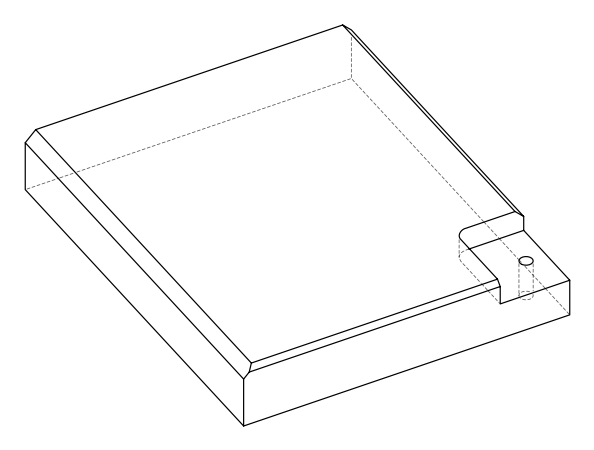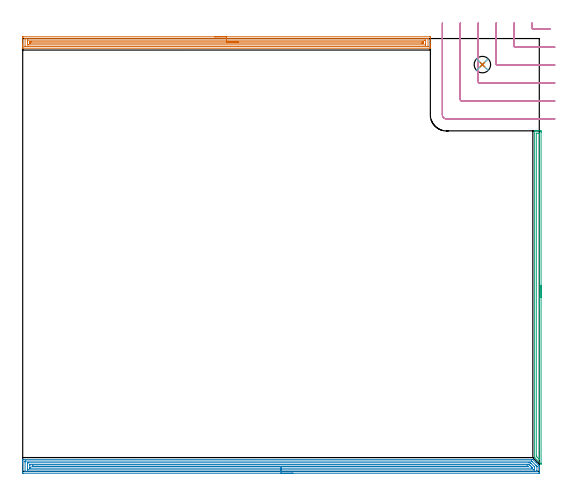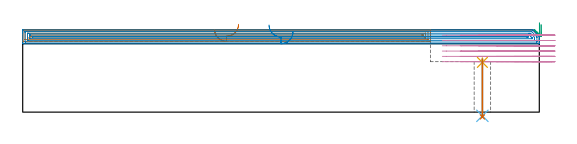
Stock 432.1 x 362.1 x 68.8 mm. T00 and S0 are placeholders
(PLAN: 7 operations, 4 tool changes, 41.5 min)
(1 AREA_MILL | FG_CHAMFER_SURFACE | UGT0205_001 | 11.11 min | 15971 mm3)
(2 AREA_MILL_1 | FG_CHAMFER_SURFACE_1 | UGT0205_001 | 17.4 min | 29070 mm3)
(3 AREA_MILL_2 | FG_CHAMFER_SURFACE_2 | UGT0205_001 | 4.61 min | 4060 mm3)
(4 MILL_CORNER_NOTCH_RECTANGULAR | CORNER_NOTCH_RECTANGULAR | UGT0201_136 | Follow Part, ap 5, ae 75% | 7.94 min | 185787 mm3)
(5 SPOT_DRILL | STEP1HOLE | NXT0321_9005460120000 | 0.04 min | 1 mm3)
(6 DRILL_THROUGH_HOLE_INTO_CENTER | STEP1HOLE | NXT0301_059 | 0.2 min | 2544 mm3)
(7 DRILL_TO_ENLARGE_THROUGH_HOLE | STEP1HOLE | NXT0301_103 | 0.2 min | 3736 mm3)
(TOOL UGT0205_001 | Chamfer Mill 20 x 3 x 45 deg. | D20 FL50 Z2)
(TOOL UGT0201_136 | Carbide End Mill 20.0 | D20 FL30 Z4)
(TOOL NXT0321_9005460120000 | NC Spot Drill, 142deg, 12mm, Carbide, Uncoated | D12 PA142 FL30 Z2)
(TOOL NXT0301_059 | Carbide Drill 8.8mm [860.1-0880-026A1-MM 2214] | D8.8 PA140 FL47 Z2)
(TOOL NXT0301_103 | Carbide Drill 13.8mm [860.1-1380-062A1-MM 2214] | D13.8 PA140 FL77 Z2)
(OP 1 AREA_MILL)
G17 G21 G94 G90
T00 M6
G54
G17 G0 G90 X160.5 Y363.6 S1061 M3
G43 Z78.8 H0
Z69.2
G94 G1 X160.538 Z68.328 F250.
X160.652 Z67.464
X160.841 Z66.612
X161.103 Z65.78
X161.437 Z64.974
X161.84 Z64.2
X162.308 Z63.464
X162.84 Z62.772
X163.429 Z62.129
X164.072 Z61.54
X164.764 Z61.008
X165.5 Z60.54
X166.274 Z60.137
X167.08 Z59.803
X167.912 Z59.541
X168.764 Z59.352
X169.628 Z59.238
X170.5 Z59.2
X340.372
X340.855 Y363.595 Z59.203
X340.99 Y363.592 Z59.206
X341. Y363.453 Z59.344
Y357.043 Z65.751
Y355.642 Z67.154
Y355.287 Z67.508
Y354.575 Z68.224
Y354.33 Z68.469
X340.997 Y354.163 Z68.63
X340.99 Y354.002 Z68.789
X340.819 Y354. Z68.8
X0.181
X0.01 Y354.002 Z68.789
X0.003 Y354.163 Z68.63
X0. Y354.33 Z68.469
Y354.575 Z68.224
Y355.287 Z67.508
Y356.52 Z66.276
Y357.043 Z65.751
Y357.66 Z65.135
Y362.93 Z59.867
X0.003 Y363.192 Z59.606
X0.01 Y363.592 Z59.205
X0.217 Y363.596 Z59.202
X0.628 Y363.6 Z59.2
X170.5
Y362.186 Z60.614
X338.584 Y362.185 Z60.615
X338.715 Y362.184 Z60.616
X338.947 Y362.179 Z60.621
X338.991 Y362.173 Z60.627
X338.995 Y362.141 Z60.659
X338.998 Y362.107 Z60.693
X339. Y361.905 Z60.895
X338.999 Y355.62 Z67.18
X338.995 Y355.511 Z67.289
X338.99 Y355.44 Z67.36
X338.982 Y355.421 Z67.379
X338.965 Y355.419 Z67.381
X338.584 Y355.415 Z67.385
X338.454 Y355.414 Z67.386
X2.416 Y355.415 Z67.385
X2.285 Y355.416 Z67.384
X2.053 Y355.421 Z67.379
X2.009 Y355.427 Z67.373
X2.005 Y355.459 Z67.341
X2.002 Y355.493 Z67.307
X2. Y355.695 Z67.105
X2.001 Y361.98 Z60.82
X2.005 Y362.089 Z60.711
X2.01 Y362.161 Z60.639
X2.018 Y362.179 Z60.621
X2.035 Y362.181 Z60.619
X2.416 Y362.185 Z60.615
X2.546 Y362.186 Z60.614
X170.5
Y360.772 Z62.028
X335.902 Y360.771 Z62.029
X336.581 Y360.768 Z62.032
X336.796 Y360.764 Z62.036
X336.99 Y360.751 Z62.049
X336.995 Y360.557 Z62.243
X336.999 Y360.357 Z62.443
X337. Y357.721 Z65.079
X336.999 Y357.043 Z65.757
X336.996 Y356.846 Z65.954
X336.99 Y356.835 Z65.965
X336.985 Y356.832 Z65.968
X336.96 Y356.83 Z65.97
X336.905 Y356.829 Z65.971
X336.796
X5.098
X4.419 Y356.832 Z65.968
X4.204 Y356.835 Z65.965
X4.01 Y356.849 Z65.951
X4.005 Y357.043 Z65.757
X4.001 Y357.243 Z65.557
X4. Y359.879 Z62.921
X4.001 Y360.557 Z62.243
X4.004 Y360.754 Z62.046
X4.009 Y360.765 Z62.035
X4.015 Y360.768 Z62.032
X4.04 Y360.77 Z62.03
X4.095 Y360.771 Z62.029
X4.204
X170.5 Y360.772 Z62.028
Y359.357 Z63.443
X334.853
X334.93 Y359.356 Z63.444
X334.965 Y359.354 Z63.446
X334.982 Y359.351 Z63.449
X334.99 Y359.34 Z63.46
X334.994 Y359.235 Z63.565
X335. Y358.808 Z63.992
X334.993 Y358.365 Z64.435
X334.99 Y358.262 Z64.538
X334.869 Y358.25 Z64.55
X334.677 Y358.246 Z64.554
X334.114 Y358.243 Z64.557
X333.787
X6.147
X6.07 Y358.244 Z64.556
X6.035 Y358.246 Z64.554
X6.018 Y358.249 Z64.551
X6.01 Y358.26 Z64.54
X6.006 Y358.365 Z64.435
X6. Y358.792 Z64.008
X6.007 Y359.235 Z63.565
X6.01 Y359.338 Z63.462
X6.131 Y359.35 Z63.45
X6.323 Y359.354 Z63.446
X6.886 Y359.357 Z63.443
X7.213
X170.5
X171.372 Z63.481
X172.236 Z63.595
X173.088 Z63.783
X173.92 Z64.046
X174.726 Z64.38
X175.5 Z64.782
X176.236 Z65.251
X176.928 Z65.782
X177.571 Z66.372
X178.16 Z67.015
X178.692 Z67.707
X179.16 Z68.443
X179.563 Z69.217
X179.897 Z70.022
X180.159 Z70.855
X180.348 Z71.706
X180.462 Z72.571
X180.5 Z73.443
G0 Z78.8
M5
M2
(OP 2 AREA_MILL_1)
G17 G21 G94 G90
T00 M6
G54
G17 G0 G90 X226.05 Y-1.5 S1061 M3
G43 Z78.8 H0
Z67.2
G94 G1 X226.012 Z66.328 F250.
X225.898 Z65.464
X225.709 Z64.612
X225.447 Z63.78
X225.113 Z62.974
X224.71 Z62.2
X224.242 Z61.464
X223.71 Z60.772
X223.121 Z60.129
X222.478 Z59.54
X221.786 Z59.008
X221.05 Z58.54
X220.276 Z58.137
X219.47 Z57.803
X218.638 Z57.541
X217.787 Z57.352
X216.922 Z57.238
X216.05 Z57.2
X0.625
X0.226 Y-1.496 Z57.202
X0.01 Y-1.492 Z57.206
X0. Y-1.272 Z57.425
Y6.953 Z65.648
Y8.369 Z67.065
Y8.722 Z67.417
Y9.429 Z68.128
Y9.706 Z68.406
X0.007 Y10.08 Z68.772
X0.009 Y10.097 Z68.788
X0.178 Y10.1 Z68.8
X426.111
X426.695 Y10.098 Z68.785
X426.749 Y10.051 Z68.751
X429.406 Y7.396 Z66.093
X431.617 Y5.184 Z63.881
X432.021 Y4.779 Z63.479
X432.07 Y4.73 Z63.43
X432.095 Y4.706 Z63.404
X432.099 Y4.701 Z63.399
X432.1 Y4.699 Z63.397
Y4.3 Z62.998
Y4.213 Z62.911
Y3.416 Z62.11
Y2.178 Z60.875
Y1.647 Z60.341
Y1.028 Z59.723
Y-0.741 Z57.955
X432.097 Y-1.007 Z57.69
X432.091 Y-1.491 Z57.205
X431.968 Y-1.495 Z57.203
X431.475 Y-1.5 Z57.2
X216.05
Y-0.086 Z58.614
X2.376 Y-0.085 Z58.615
X2.012 Y-0.079 Z58.621
X2.008 Y0.038 Z58.738
X2.001 Y0.285 Z58.985
X2. Y7.838 Z66.538
X2.002 Y8.245 Z66.945
X2.01 Y8.654 Z67.354
X2.02 Y8.68 Z67.38
X2.039 Y8.682 Z67.382
X2.092 Y8.684 Z67.384
X2.199 Y8.685 Z67.385
X2.413 Y8.686 Z67.386
X425.469 Y8.685 Z67.385
X425.576 Y8.684 Z67.384
X425.628 Y8.682 Z67.382
X425.651 Y8.679 Z67.379
X425.693 Y8.645 Z67.345
X426.111 Y8.237 Z66.937
X429.166 Y5.184 Z63.884
X429.687 Y4.662 Z63.362
X430.042 Y4.3 Z63.
X430.09 Y4.247 Z62.947
X430.094 Y4.198 Z62.898
X430.098 Y4.096 Z62.796
X430.1 Y3.891 Z62.591
Y0.762 Z59.462
X430.098 Y0.355 Z59.055
X430.09 Y-0.054 Z58.646
X430.081 Y-0.08 Z58.62
X430.061 Y-0.082 Z58.618
X430.008 Y-0.084 Z58.616
X429.901 Y-0.085 Z58.615
X429.687 Y-0.086 Z58.614
X216.05
Y1.328 Z60.028
X4.522 Y1.329 Z60.029
X4.201 Y1.331 Z60.031
X4.094 Y1.332 Z60.032
X4.018 Y1.335 Z60.035
X4.01 Y1.448 Z60.148
X4.004 Y1.647 Z60.347
X4.001 Y1.845 Z60.545
Y6.953 Z65.653
Y7.151 Z65.851
X4.006 Y7.218 Z65.918
X4.01 Y7.265 Z65.965
X4.041 Y7.266 Z65.966
X4.201 Y7.268 Z65.968
X4.774 Y7.271 Z65.971
X5.095
X423.43
X424.005 Y7.269 Z65.969
X424.324 Y7.264 Z65.964
X424.632 Y7.257 Z65.957
X424.943 Y6.953 Z65.653
X425.217 Y6.683 Z65.383
X427.899 Y4.001 Z62.701
X428.043 Y3.852 Z62.552
X428.075 Y3.814 Z62.514
X428.09 Y3.793 Z62.493
X428.093 Y3.747 Z62.447
X428.098 Y3.614 Z62.314
X428.099 Y3.416 Z62.116
X428.1 Y3.217 Z61.917
X428.099 Y1.449 Z60.149
X428.094 Y1.382 Z60.082
X428.09 Y1.335 Z60.035
X428.059 Y1.334 Z60.034
X427.899 Y1.331 Z60.031
X427.326 Y1.329 Z60.029
X427.005 Y1.328 Z60.028
X216.05
Y2.743 Z61.443
X6.124
X6.07 Y2.744 Z61.444
X6.032 Y2.747 Z61.447
X6.015 Y2.749 Z61.449
X6.01 Y2.764 Z61.464
X6.005 Y2.977 Z61.677
X6. Y3.404 Z62.104
Y5.173 Z63.873
X6.006 Y5.621 Z64.321
X6.01 Y5.838 Z64.538
X6.019 Y5.851 Z64.551
X6.046 Y5.853 Z64.553
X6.105 Y5.856 Z64.556
X6.203 Y5.857 Z64.557
X422.75
X423.43 Y5.855 Z64.555
X423.526 Y5.853 Z64.553
X423.582 Y5.85 Z64.55
X423.633 Y5.806 Z64.506
X423.846 Y5.599 Z64.299
X424.267 Y5.184 Z63.884
X425.217 Y4.234 Z62.934
X426.027 Y3.416 Z62.116
X426.08 Y3.359 Z62.059
X426.09 Y3.306 Z62.006
X426.093 Y3.197 Z61.897
X426.094 Y2.979 Z61.679
X426.09 Y2.762 Z61.462
X426.081 Y2.749 Z61.449
X426.054 Y2.747 Z61.447
X425.995 Y2.744 Z61.444
X425.897 Y2.743 Z61.443
X216.05
Y4.157 Z62.857
X8.526 Y4.158 Z62.858
X8.236 Y4.16 Z62.86
X8.045 Y4.164 Z62.864
X8.008 Y4.169 Z62.869
X8.006 Y4.178 Z62.878
X8.003 Y4.205 Z62.905
X8.002 Y4.3 Z63.
X8.006 Y4.383 Z63.083
X8.01 Y4.423 Z63.123
X8.016 Y4.436 Z63.136
X8.092 Y4.438 Z63.138
X8.381 Y4.442 Z63.142
X8.526 Y4.443 Z63.143
X8.67
X421.642
X422.393 Y4.441 Z63.141
X422.536 Y4.438 Z63.138
X422.551 Y4.436 Z63.136
X422.572 Y4.421 Z63.121
X422.615 Y4.381 Z63.081
X422.691 Y4.3 Z63.
X422.808 Y4.163 Z62.863
X422.677 Y4.16 Z62.86
X422.536 Y4.158 Z62.858
X421.787 Y4.157 Z62.857
X421.642
X216.05
X215.178 Z62.895
X214.314 Z63.009
X213.462 Z63.198
X212.63 Z63.46
X211.824 Z63.794
X211.05 Z64.197
X210.314 Z64.665
X209.622 Z65.196
X208.979 Z65.786
X208.39 Z66.429
X207.859 Z67.121
X207.39 Z67.857
X206.987 Z68.631
X206.653 Z69.437
X206.391 Z70.269
X206.202 Z71.12
X206.088 Z71.985
X206.05 Z72.857
G0 Z78.8
M5
M2
(OP 3 AREA_MILL_2)
G17 G21 G94 G90
T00 M6
G54
G17 G0 G90 X433.6 Y155.55 S1061 M3
G43 Z78.8 H0
Z73.4
G94 G1 Y155.512 Z72.528 F250.
Y155.398 Z71.663
Y155.209 Z70.812
Y154.947 Z69.98
Y154.613 Z69.174
Y154.21 Z68.4
Y153.741 Z67.664
Y153.21 Z66.972
Y152.621 Z66.329
Y151.978 Z65.74
Y151.286 Z65.208
Y150.55 Z64.74
Y149.776 Z64.337
Y148.97 Z64.003
Y148.138 Z63.741
Y147.286 Z63.552
Y146.422 Z63.438
Y145.55 Z63.4
X433.599 Y6.357 Z63.401
Y6.333
X433.594 Y6.217 Z63.404
X433.553 Y6.254 Z63.446
X433.443 Y6.357 Z63.555
X428.367 Y11.433 Z68.632
X428.213 Y11.59 Z68.781
X428.197 Y11.613 Z68.796
X428.2 Y11.707 Z68.8
Y284.743
X428.203 Y284.892 Z68.788
X428.217 Y284.9 Z68.774
X428.544 Z68.455
X428.953 Z68.046
X429.574 Z67.421
X430.768 Z66.228
X431.342 Z65.652
X432.824 Z64.172
X433.11 Y284.897 Z63.885
X433.591 Y284.891 Z63.405
X433.594 Y284.785 Z63.403
X433.598 Y284.297 Z63.402
X433.6 Y283.803 Z63.4
Y145.55
X432.186 Z64.814
Y10.372
X432.184 Y10.195 Z64.816
X432.181 Y10.108 Z64.819
X432.179 Y10.083 Z64.821
X432.153 Y10.104 Z64.847
X432.075 Y10.176 Z64.925
X431.878 Y10.372 Z65.122
X430.094 Y12.156 Z66.906
X429.724 Y12.533 Z67.276
X429.621 Y12.641 Z67.379
X429.618 Y12.689 Z67.382
X429.615 Y12.795 Z67.385
X429.614 Y13.008 Z67.386
Y282.513
X429.615 Y282.725 Z67.385
X429.618 Y282.831 Z67.382
X429.621 Y282.876 Z67.379
X429.691 Y282.89 Z67.309
X430.076 Y282.898 Z66.924
X431.843 Y282.899 Z65.157
X432.068 Y282.895 Z64.932
X432.166 Y282.89 Z64.834
X432.184 Y282.555 Z64.816
X432.185 Y282.513 Z64.815
X432.186 Y281.661 Z64.814
Y145.55
Y144.678 Z64.852
Y143.813 Z64.966
Y142.962 Z65.155
Y142.13 Z65.417
Y141.324 Z65.751
Y140.55 Z66.154
Y139.814 Z66.623
Y139.122 Z67.154
Y138.479 Z67.743
Y137.89 Z68.386
Y137.358 Z69.078
Y136.89 Z69.814
Y136.487 Z70.588
Y136.153 Z71.394
Y135.891 Z72.226
Y135.702 Z73.078
Y135.588 Z73.943
Y135.55 Z74.814
G0 Z78.8
M5
M2
(OP 4 MILL_CORNER_NOTCH_RECTANGULAR)
G17 G21 G94 G90
T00 M6
G54
G17 G0 G90 X426. Y375.1 S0 M3
G43 Z78.8 H0
Z64.367
G94 G1 Y372.1 F250.
Y370.894 F500.
G3 X426.994 Y369.9 R1.
G1 X438.358
X441.358 F250.
G0 Z78.8
X411. Y375.1
Z64.367
G1 Y372.1
Y355.894 F500.
G3 X411.994 Y354.9 R1.
G1 X442.1
X445.1 F250.
G0 Z78.8
X396. Y375.1
Z64.367
G1 Y372.1
Y340.895 F500.
G3 X396.995 Y339.9 R1.
G1 X442.1
X445.1 F250.
G0 Z78.8
X381. Y375.1
Z64.367
G1 Y372.1
Y325.895 F500.
G3 X381.995 Y324.9 R1.
G1 X442.1
X445.1 F250.
G0 Z78.8
X366. Y375.1
Z64.367
G1 Y372.1
Y310.895 F500.
G3 X366.995 Y309.9 R1.
G1 X442.1
X445.1 F250.
G0 Z78.8
X351. Y375.1
Z64.367
G1 Y372.1
Y298.2 F500.
G3 X354.3 Y294.9 R3.3
G1 X442.1
X445.1 F250.
G0 Z78.8
X426. Y375.1
Z59.933
G1 Y372.1
Y370.894 F500.
G3 X426.994 Y369.9 R1.
G1 X438.358
X441.358 F250.
G0 Z78.8
X411. Y375.1
Z59.933
G1 Y372.1
Y355.894 F500.
G3 X411.994 Y354.9 R1.
G1 X442.1
X445.1 F250.
G0 Z78.8
X396. Y375.1
Z59.933
G1 Y372.1
Y340.894 F500.
G3 X396.994 Y339.9 R1.
G1 X442.1
X445.1 F250.
G0 Z78.8
X381. Y375.1
Z59.933
G1 Y372.1
Y325.895 F500.
G3 X381.995 Y324.9 R1.
G1 X442.1
X445.1 F250.
G0 Z78.8
X366. Y375.1
Z59.933
G1 Y372.1
Y310.895 F500.
G3 X366.995 Y309.9 R1.
G1 X442.1
X445.1 F250.
G0 Z78.8
X351. Y375.1
Z59.933
G1 Y372.1
Y298.2 F500.
G3 X354.3 Y294.9 R3.3
G1 X442.1
X445.1 F250.
G0 Z78.8
X426. Y375.1
Z55.5
G1 Y372.1
Y370.894 F500.
G3 X426.994 Y369.9 R1.
G1 X438.358
X441.358 F250.
G0 Z78.8
X411. Y375.1
Z55.5
G1 Y372.1
Y355.894 F500.
G3 X411.994 Y354.9 R1.
G1 X442.1
X445.1 F250.
G0 Z78.8
X396. Y375.1
Z55.5
G1 Y372.1
Y340.894 F500.
G3 X396.994 Y339.9 R1.
G1 X442.1
X445.1 F250.
G0 Z78.8
X381. Y375.1
Z55.5
G1 Y372.1
Y325.895 F500.
G3 X381.995 Y324.9 R1.
G1 X442.1
X445.1 F250.
G0 Z78.8
X366. Y375.1
Z55.5
G1 Y372.1
Y310.895 F500.
G3 X366.995 Y309.9 R1.
G1 X442.1
X445.1 F250.
G0 Z78.8
X351. Y375.1
Z55.5
G1 Y372.1
Y298.2 F500.
G3 X354.3 Y294.9 R3.3
G1 X442.1
X445.1 F250.
G0 Z78.8
X426. Y375.1
Z51.067
G1 Y372.1
Y370.894 F500.
G3 X426.994 Y369.9 R1.
G1 X438.358
X441.358 F250.
G0 Z78.8
X411. Y375.1
Z51.067
G1 Y372.1
Y355.894 F500.
G3 X411.994 Y354.9 R1.
G1 X442.1
X445.1 F250.
G0 Z78.8
X396. Y375.1
Z51.067
G1 Y372.1
Y340.894 F500.
G3 X396.994 Y339.9 R1.
G1 X442.1
X445.1 F250.
G0 Z78.8
X381. Y375.1
Z51.067
G1 Y372.1
Y325.895 F500.
G3 X381.995 Y324.9 R1.
G1 X442.1
X445.1 F250.
G0 Z78.8
X366. Y375.1
Z51.067
G1 Y372.1
Y310.895 F500.
G3 X366.995 Y309.9 R1.
G1 X442.1
X445.1 F250.
G0 Z78.8
X351. Y375.1
Z51.067
G1 Y372.1
Y298.2 F500.
G3 X354.3 Y294.9 R3.3
G1 X442.1
X445.1 F250.
G0 Z78.8
X426. Y375.1
Z46.633
G1 Y372.1
Y370.894 F500.
G3 X426.994 Y369.9 R1.
G1 X438.358
X441.358 F250.
G0 Z78.8
X411. Y375.1
Z46.633
G1 Y372.1
Y355.894 F500.
G3 X411.994 Y354.9 R1.
G1 X442.1
X445.1 F250.
G0 Z78.8
X396. Y375.1
Z46.633
G1 Y372.1
Y340.894 F500.
G3 X396.994 Y339.9 R1.
G1 X442.1
X445.1 F250.
G0 Z78.8
X381. Y375.1
Z46.633
G1 Y372.1
Y325.895 F500.
G3 X381.995 Y324.9 R1.
G1 X442.1
X445.1 F250.
G0 Z78.8
X366. Y375.1
Z46.633
G1 Y372.1
Y310.895 F500.
G3 X366.995 Y309.9 R1.
G1 X442.1
X445.1 F250.
G0 Z78.8
X351. Y375.1
Z46.633
G1 Y372.1
Y298.2 F500.
G3 X354.3 Y294.9 R3.3
G1 X442.1
X445.1 F250.
G0 Z78.8
X426. Y375.1
Z42.2
G1 Y372.1
Y370.894 F500.
G3 X426.994 Y369.9 R1.
G1 X438.358
X441.358 F250.
G0 Z78.8
X411. Y375.1
Z42.2
G1 Y372.1
Y355.894 F500.
G3 X411.994 Y354.9 R1.
G1 X442.1
X445.1 F250.
G0 Z78.8
X396. Y375.1
Z42.2
G1 Y372.1
Y340.894 F500.
G3 X396.994 Y339.9 R1.
G1 X442.1
X445.1 F250.
G0 Z78.8
X381. Y375.1
Z42.2
G1 Y372.1
Y325.895 F500.
G3 X381.995 Y324.9 R1.
G1 X442.1
X445.1 F250.
G0 Z78.8
X366. Y375.1
Z42.2
G1 Y372.1
Y310.895 F500.
G3 X366.995 Y309.9 R1.
G1 X442.1
X445.1 F250.
G0 Z78.8
X351. Y375.1
Z42.2
G1 Y372.1
Y298.2 F500.
G3 X354.3 Y294.9 R3.3
G1 X442.1
X445.1 F250.
G0 Z78.8
M5
M2
(OP 5 SPOT_DRILL)
G17 G21 G94 G90
T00 M6
G54
G17 G0 G90 X384.5 Y340.3 S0 M3
G43 Z78.8 H0
G94 G81 G98 Z41.606 F250. R45.2
G80
M5
M2
(OP 6 DRILL_THROUGH_HOLE_INTO_CENTER)
G17 G21 G94 G90
T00 M6
G54
G17 G0 G90 X384.5 Y340.3 S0 M3
G43 Z78.8 H1
G94 G73 G98 Z-3.101 F250. Q7.55 R44.2
G80
M5
M2
(OP 7 DRILL_TO_ENLARGE_THROUGH_HOLE)
G17 G21 G94 G90
T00 M6
G54
G17 G0 G90 X384.5 Y340.3 S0 M3
G43 Z78.8 H1
G94 G73 G98 Z-4.011 F250. Q11.553 R44.2
G80
M5
M2
